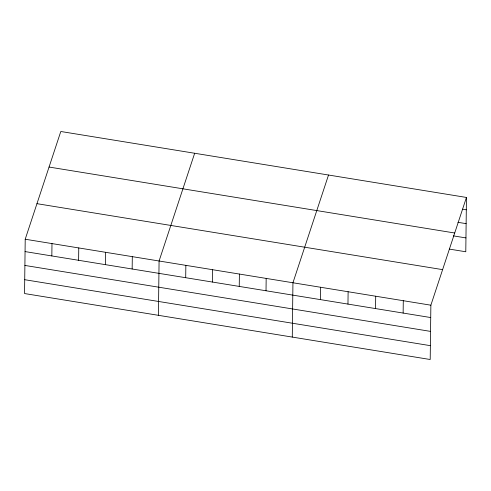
<?xml version="1.0" encoding="UTF-8"?>
<svg xmlns="http://www.w3.org/2000/svg" width="491" height="491" viewBox="0 0 491 491"><rect width="100%" height="100%" fill="white"/><g stroke="black" fill="none" stroke-linecap="round" stroke-linejoin="round"><path stroke-width="0.74" d="M25.213 239.234L24.55 293.55L430.202 359.51L430.871 305.193L466.45 197.45L60.798 131.49L25.213 239.234L430.871 305.193M51.837 255.94L51.985 243.585M78.609 260.298L78.763 247.937M105.381 264.649L105.534 252.288M132.153 269L132.306 256.646M158.415 315.32L159.078 260.997L194.663 153.253M185.702 277.71L185.856 265.349M212.474 282.061L212.628 269.706M239.246 286.413L239.399 274.058M266.024 290.77L266.171 278.409M292.28 337.084L292.943 282.767L328.528 175.023M320.377 299.608L320.531 287.247M347.966 304.095L348.113 291.734M375.547 308.575L375.701 296.22M403.136 313.062L403.283 300.707M466.45 197.45L465.787 251.766L449.388 249.103M462.571 209.197L466.297 209.804M457.931 222.319L466.131 223.65M49.051 167.044L454.709 233.004M453.279 235.858L465.953 237.92M36.954 203.673L442.612 269.633M25.066 251.588L430.717 317.548M24.894 265.435L430.546 331.394M24.722 279.704L430.374 345.664"/></g></svg>
